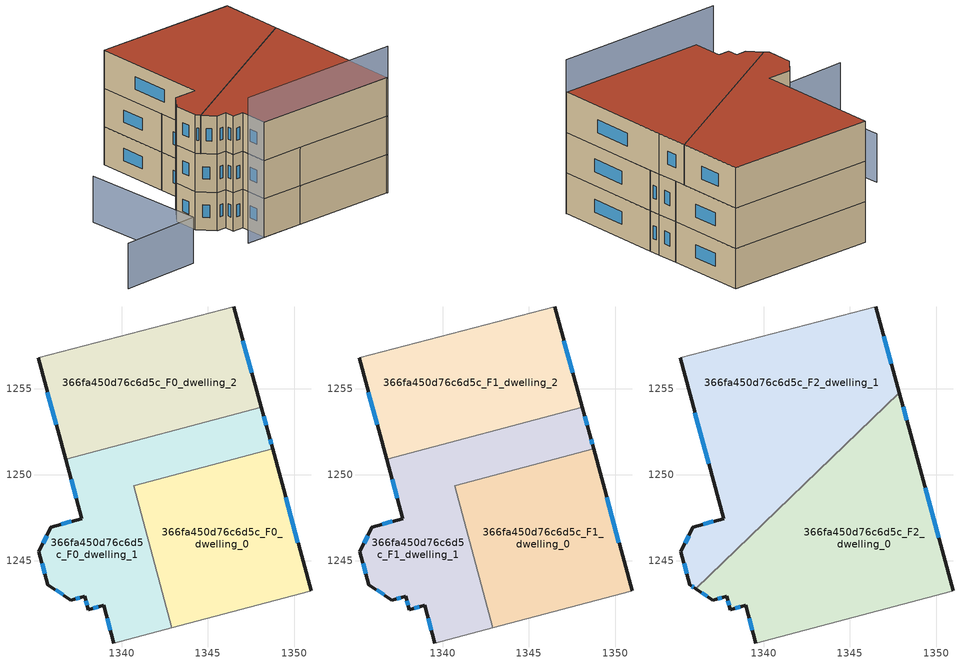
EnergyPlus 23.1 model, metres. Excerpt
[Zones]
366fa450d76c6d5c_F0_dwelling_0
 floor ground (EU_floor_Construction): 1348.76,1251.5 1350.99,1243.26 1350.91,1243.24 1342.89,1241.1 1340.7,1249.36 z0
 wall outside (EU_wall_Construction): 1350.99,1243.26 1348.76,1251.5 z0:3
 wall adiabatic (EU_wall_Construction): 1342.89,1241.1 1350.91,1243.24 1350.99,1243.26 z0:3
 wall to 366fa450d76c6d5c_F0_dwelling_1 (EU_wall_Construction): 1348.76,1251.5 1340.7,1249.36 1342.89,1241.1 z0:3
 window (EU_Window_Construction): 1350.23,1246.06 1349.52,1248.69 z1.02:1.98
366fa450d76c6d5c_F0_dwelling_1
 floor ground (EU_floor_Construction): 1348.09,1253.94 1348.53,1252.35 1348.76,1251.5 1340.7,1249.36 1342.89,1241.1 1339.53,1240.21 1338.93,1242.41 1338.04,1242.16 1337.83,1242.93 1337.03,1242.71 1335.7,1243.61 1335.18,1245.51 1335.87,1246.96 1337.67,1247.45 1336.73,1250.91 z0
 wall outside (EU_wall_Construction): 1336.73,1250.91 1337.67,1247.45 1335.87,1246.96 1335.18,1245.51 1335.7,1243.61 1337.03,1242.71 1337.83,1242.93 1338.04,1242.16 1338.93,1242.41 1339.53,1240.21 / 1348.76,1251.5 1348.53,1252.35 1348.09,1253.94 z0:3
 wall adiabatic (EU_wall_Construction): 1339.53,1240.21 1342.89,1241.1 z0:3
 wall to 366fa450d76c6d5c_F0_dwelling_2 (EU_wall_Construction): 1348.09,1253.94 1336.73,1250.91 z0:3
 window (EU_Window_Construction): 1339.13,1241.66 1339.32,1240.96 / 1338.35,1242.24 1338.63,1242.32 / 1337.9,1242.67 1337.97,1242.42 / 1337.3,1242.79 1337.56,1242.85 / 1336.15,1243.3 1336.58,1243.02 / 1335.35,1244.86 1335.52,1244.26 / 1335.63,1246.47 1335.41,1246.01 / 1337.06,1247.29 1336.48,1247.13 / 1337.05,1249.74 1337.35,1248.63 / 1348.38,1252.89 1348.24,1253.4 / 1348.68,1251.79 1348.61,1252.06 z1.02:1.98
366fa450d76c6d5c_F0_dwelling_2
 floor ground (EU_floor_Construction): 1346.48,1259.77 1348.09,1253.94 1336.73,1250.91 1335.12,1256.8 z0
 wall outside (EU_wall_Construction): 1335.12,1256.8 1336.73,1250.91 / 1348.09,1253.94 1346.48,1259.77 z0:3
 wall adiabatic (EU_wall_Construction): 1346.48,1259.77 1335.12,1256.8 z0:3
 window (EU_Window_Construction): 1335.67,1254.8 1336.18,1252.92 / 1347.54,1255.92 1347.03,1257.78 z1.02:1.98
366fa450d76c6d5c_F1_dwelling_0
 floor to 366fa450d76c6d5c_F0_dwelling_0 (EU_floor_Construction): 1348.76,1251.5 1350.99,1243.26 1350.91,1243.24 1342.89,1241.1 1340.7,1249.36 z3
 wall outside (EU_wall_Construction): 1350.99,1243.26 1348.76,1251.5 z3:6
 wall adiabatic (EU_wall_Construction): 1342.89,1241.1 1350.91,1243.24 1350.99,1243.26 z3:6
 wall to 366fa450d76c6d5c_F1_dwelling_1 (EU_wall_Construction): 1348.76,1251.5 1340.7,1249.36 1342.89,1241.1 z3:6
 window (EU_Window_Construction): 1350.23,1246.06 1349.52,1248.69 z4.02:4.98
366fa450d76c6d5c_F1_dwelling_1
 floor to 366fa450d76c6d5c_F0_dwelling_1 (EU_floor_Construction): 1348.09,1253.94 1348.53,1252.35 1348.76,1251.5 1340.7,1249.36 1342.89,1241.1 1339.53,1240.21 1338.93,1242.41 1338.04,1242.16 1337.83,1242.93 1337.03,1242.71 1335.7,1243.61 1335.18,1245.51 1335.87,1246.96 1337.67,1247.45 1336.73,1250.91 z3
 wall outside (EU_wall_Construction): 1336.73,1250.91 1337.67,1247.45 1335.87,1246.96 1335.18,1245.51 1335.7,1243.61 1337.03,1242.71 1337.83,1242.93 1338.04,1242.16 1338.93,1242.41 1339.53,1240.21 / 1348.76,1251.5 1348.53,1252.35 1348.09,1253.94 z3:6
 wall adiabatic (EU_wall_Construction): 1339.53,1240.21 1342.89,1241.1 z3:6
 wall to 366fa450d76c6d5c_F1_dwelling_2 (EU_wall_Construction): 1348.09,1253.94 1336.73,1250.91 z3:6
 window (EU_Window_Construction): 1339.13,1241.66 1339.32,1240.96 / 1338.35,1242.24 1338.63,1242.32 / 1337.9,1242.67 1337.97,1242.42 / 1337.3,1242.79 1337.56,1242.85 / 1336.15,1243.3 1336.58,1243.02 / 1335.35,1244.86 1335.52,1244.26 / 1335.63,1246.47 1335.41,1246.01 / 1337.06,1247.29 1336.48,1247.13 / 1337.05,1249.74 1337.35,1248.63 / 1348.38,1252.89 1348.24,1253.4 / 1348.68,1251.79 1348.61,1252.06 z4.02:4.98
366fa450d76c6d5c_F1_dwelling_2
 floor to 366fa450d76c6d5c_F0_dwelling_2 (EU_floor_Construction): 1346.48,1259.77 1348.09,1253.94 1336.73,1250.91 1335.12,1256.8 z3
 wall outside (EU_wall_Construction): 1335.12,1256.8 1336.73,1250.91 / 1348.09,1253.94 1346.48,1259.77 z3:6
 wall adiabatic (EU_wall_Construction): 1346.48,1259.77 1335.12,1256.8 z3:6
 window (EU_Window_Construction): 1335.67,1254.8 1336.18,1252.92 / 1347.54,1255.92 1347.03,1257.78 z4.02:4.98
366fa450d76c6d5c_F2_dwelling_0
 floor to 366fa450d76c6d5c_F1_dwelling_0 (EU_floor_Construction): 1348.76,1251.5 1350.99,1243.26 1350.91,1243.24 1342.89,1241.1 1341.01,1248.17 1342.83,1249.92 z6
 floor to 366fa450d76c6d5c_F1_dwelling_1 (EU_floor_Construction): 1348.09,1253.94 1348.53,1252.35 1348.76,1251.5 1342.83,1249.92 1346.59,1253.54 z6; 1341.01,1248.17 1342.89,1241.1 1339.53,1240.21 1338.93,1242.41 1338.04,1242.16 1337.83,1242.93 1337.03,1242.71 1336.04,1243.38 z6
 floor to 366fa450d76c6d5c_F1_dwelling_2 (EU_floor_Construction): 1347.86,1254.76 1348.09,1253.94 1346.59,1253.54 z6
 wall outside (EU_wall_Construction): 1336.04,1243.38 1337.03,1242.71 1337.83,1242.93 1338.04,1242.16 1338.93,1242.41 1339.53,1240.21 / 1350.99,1243.26 1348.53,1252.35 1347.86,1254.76 z6:9
 wall to 366fa450d76c6d5c_F2_dwelling_1 (EU_wall_Construction): 1347.86,1254.76 1336.04,1243.38 z6:9
 wall adiabatic (EU_wall_Construction): 1339.53,1240.21 1350.91,1243.24 1350.99,1243.26 z6:9
 window (EU_Window_Construction): 1338.35,1242.24 1338.63,1242.32 / 1337.9,1242.67 1337.97,1242.42 / 1337.3,1242.79 1337.56,1242.85 / 1336.38,1243.16 1336.69,1242.94 / 1348.3,1253.17 1348.09,1253.94 / 1350.15,1246.35 1349.36,1249.25 / 1339.13,1241.66 1339.32,1240.96 z7.02:7.98
 roof outside (EU_roof_Construction): 1350.91,1243.24 1350.99,1243.26 1348.53,1252.35 1347.86,1254.76 1336.04,1243.38 1337.03,1242.71 1337.83,1242.93 1338.04,1242.16 1338.93,1242.41 1339.53,1240.21 z9
366fa450d76c6d5c_F2_dwelling_1
 floor to 366fa450d76c6d5c_F1_dwelling_1 (EU_floor_Construction): 1346.59,1253.54 1342.83,1249.92 1340.7,1249.36 1341.01,1248.17 1336.04,1243.38 1335.7,1243.61 1335.18,1245.51 1335.87,1246.96 1337.67,1247.45 1336.73,1250.91 z6
 floor to 366fa450d76c6d5c_F1_dwelling_2 (EU_floor_Construction): 1346.48,1259.77 1347.86,1254.76 1346.59,1253.54 1336.73,1250.91 1335.12,1256.8 z6
 floor to 366fa450d76c6d5c_F1_dwelling_0 (EU_floor_Construction): 1342.83,1249.92 1341.01,1248.17 1340.7,1249.36 z6
 wall outside (EU_wall_Construction): 1335.12,1256.8 1337.67,1247.45 1335.87,1246.96 1335.18,1245.51 1335.7,1243.61 1336.04,1243.38 / 1347.86,1254.76 1346.48,1259.77 z6:9
 wall adiabatic (EU_wall_Construction): 1346.48,1259.77 1335.12,1256.8 z6:9
 window (EU_Window_Construction): 1337.06,1247.29 1336.48,1247.13 / 1335.99,1253.62 1336.8,1250.63 / 1347.39,1256.47 1346.95,1258.06 / 1335.81,1243.53 1335.92,1243.46 / 1335.35,1244.86 1335.52,1244.26 / 1335.63,1246.47 1335.41,1246.01 z7.02:7.98
 roof outside (EU_roof_Construction): 1337.67,1247.45 1335.87,1246.96 1335.18,1245.51 1335.7,1243.61 1336.04,1243.38 1347.86,1254.76 1346.48,1259.77 1335.12,1256.8 z9
shading: 1338.03,1239.8 1351.02,1243.34 z0:11.4; 1329.84,1248.15 1332.89,1238.38 / 1332.89,1238.38 1326.69,1236.44 z0:3.6
[Building]
EU S2 Campaign: North Axis=0; Terrain=City; Solar Distribution=FullExterior
[Site:Location]
Vienna: Latitude=48; Longitude=16.5; Time Zone=1; Elevation=183
[SizingPeriod:WeatherFileDays]
AnnualSizingPeriod: Begin Month=1; Begin Day of Month=1; End Month=12; End Day of Month=31; Day of Week for Start Day=Monday; Use Weather File Daylight Saving Period=No; Use Weather File Rain and Snow Indicators=No
[MATERIAL]
EU_InternalMass_Material: Roughness=MediumRough; Thickness=0.1; Conductivity=1; Density=1800; Specific Heat=900; Thermal Absorptance=0.9; Solar Absorptance=0.7; Visible Absorptance=0.7
[MATERIAL:NOMASS] Roughness=MediumRough; Thermal Absorptance=0.9; Solar Absorptance=0.7; Visible Absorptance=0.7
Name | Thermal Resistance
EU_wall_NoMass | 0.942466
EU_roof_NoMass | 0.551687
EU_floor_NoMass | 0.66527
[WINDOWMATERIAL:SIMPLEGLAZINGSYSTEM]
EU_Window_SimpleGlazing: UFactor=2.03367; Solar Heat Gain Coefficient=0.65; Visible Transmittance=0.65
[CONSTRUCTION]
EU_wall_Construction: EU_wall_NoMass
EU_roof_Construction: EU_roof_NoMass
EU_floor_Construction: EU_floor_NoMass
EU_Window_Construction: EU_Window_SimpleGlazing
EU_InternalMass_Construction: EU_InternalMass_Material
[ZONE] Type=1; Multiplier=1; Ceiling Height=autocalculate; Floor Area=autocalculate; Part of Total Floor Area=Yes
Name | Volume
366fa450d76c6d5c_F0_dwelling_0; 366fa450d76c6d5c_F1_dwelling_0 | 214.102
366fa450d76c6d5c_F2_dwelling_0 | 321.155
366fa450d76c6d5c_F0_dwelling_1; 366fa450d76c6d5c_F1_dwelling_1 | 214.104
366fa450d76c6d5c_F2_dwelling_1 | 321.146
366fa450d76c6d5c_F0_dwelling_2; 366fa450d76c6d5c_F1_dwelling_2 | 214.093
[INTERNALMASS] Construction=EU_InternalMass_Construction
Name | Zone or ZoneList | Surface Area
366fa450d76c6d5c_F0_dwelling_0_EU_InternalMass | 366fa450d76c6d5c_F0_dwelling_0 | 71.3666
366fa450d76c6d5c_F0_dwelling_1_EU_InternalMass | 366fa450d76c6d5c_F0_dwelling_1 | 71.3684
366fa450d76c6d5c_F0_dwelling_2_EU_InternalMass | 366fa450d76c6d5c_F0_dwelling_2 | 71.367
366fa450d76c6d5c_F1_dwelling_0_EU_InternalMass | 366fa450d76c6d5c_F1_dwelling_0 | 71.3666
366fa450d76c6d5c_F1_dwelling_1_EU_InternalMass | 366fa450d76c6d5c_F1_dwelling_1 | 71.3684
366fa450d76c6d5c_F1_dwelling_2_EU_InternalMass | 366fa450d76c6d5c_F1_dwelling_2 | 71.367
366fa450d76c6d5c_F2_dwelling_0_EU_InternalMass | 366fa450d76c6d5c_F2_dwelling_0 | 107.051
366fa450d76c6d5c_F2_dwelling_1_EU_InternalMass | 366fa450d76c6d5c_F2_dwelling_1 | 107.049
[OTHEREQUIPMENT] Fuel Type=Electricity; Design Level Calculation Method=Watts/Area; Power per Zone Floor Area=1; Fraction Latent=0; Fraction Radiant=0; Fraction Lost=0; Carbon Dioxide Generation Rate=0; EndUse Subcategory=EU_Step8_InternalGains
Name | Zone or ZoneList or Space or SpaceList | Schedule
EU_Step8_InternalGain_366fa450d76c6d5c_F0_dwelling_0_f000 | 366fa450d76c6d5c_F0_dwelling_0 | EU_Step8_GainSchedule_366fa450d76c6d5c_F0_dwelling_0_f000
EU_Step8_InternalGain_366fa450d76c6d5c_F0_dwelling_1_f000 | 366fa450d76c6d5c_F0_dwelling_1 | EU_Step8_GainSchedule_366fa450d76c6d5c_F0_dwelling_1_f000
EU_Step8_InternalGain_366fa450d76c6d5c_F0_dwelling_2_f000 | 366fa450d76c6d5c_F0_dwelling_2 | EU_Step8_GainSchedule_366fa450d76c6d5c_F0_dwelling_2_f000
EU_Step8_InternalGain_366fa450d76c6d5c_F1_dwelling_0_f000 | 366fa450d76c6d5c_F1_dwelling_0 | EU_Step8_GainSchedule_366fa450d76c6d5c_F1_dwelling_0_f000
EU_Step8_InternalGain_366fa450d76c6d5c_F1_dwelling_1_f000 | 366fa450d76c6d5c_F1_dwelling_1 | EU_Step8_GainSchedule_366fa450d76c6d5c_F1_dwelling_1_f000
EU_Step8_InternalGain_366fa450d76c6d5c_F1_dwelling_2_f000 | 366fa450d76c6d5c_F1_dwelling_2 | EU_Step8_GainSchedule_366fa450d76c6d5c_F1_dwelling_2_f000
EU_Step8_InternalGain_366fa450d76c6d5c_F2_dwelling_0_f000 | 366fa450d76c6d5c_F2_dwelling_0 | EU_Step8_GainSchedule_366fa450d76c6d5c_F2_dwelling_0_f000
EU_Step8_InternalGain_366fa450d76c6d5c_F2_dwelling_1_f000 | 366fa450d76c6d5c_F2_dwelling_1 | EU_Step8_GainSchedule_366fa450d76c6d5c_F2_dwelling_1_f000
[ZONEVENTILATION:DESIGNFLOWRATE] Schedule=EU_AlwaysOn; Design Flow Rate Calculation Method=AirChanges/Hour; Air Changes per Hour=0.530523; Ventilation Type=Natural; Fan Pressure Rise=0; Fan Total Efficiency=1; Constant Term Coefficient=1; Temperature Term Coefficient=0; Velocity Term Coefficient=0; Velocity Squared Term Coefficient=0; Minimum Indoor Temperature=-100; Maximum Indoor Temperature=100; Delta Temperature=-100; Minimum Outdoor Temperature=-100; Maximum Outdoor Temperature=100; Maximum Wind Speed=40
Name | Zone or ZoneList or Space or SpaceList
EU_ConstantAir_366fa450d76c6d5c_F0_dwelling_0 | 366fa450d76c6d5c_F0_dwelling_0
EU_ConstantAir_366fa450d76c6d5c_F0_dwelling_1 | 366fa450d76c6d5c_F0_dwelling_1
EU_ConstantAir_366fa450d76c6d5c_F0_dwelling_2 | 366fa450d76c6d5c_F0_dwelling_2
EU_ConstantAir_366fa450d76c6d5c_F1_dwelling_0 | 366fa450d76c6d5c_F1_dwelling_0
EU_ConstantAir_366fa450d76c6d5c_F1_dwelling_1 | 366fa450d76c6d5c_F1_dwelling_1
EU_ConstantAir_366fa450d76c6d5c_F1_dwelling_2 | 366fa450d76c6d5c_F1_dwelling_2
EU_ConstantAir_366fa450d76c6d5c_F2_dwelling_0 | 366fa450d76c6d5c_F2_dwelling_0
EU_ConstantAir_366fa450d76c6d5c_F2_dwelling_1 | 366fa450d76c6d5c_F2_dwelling_1
[HVACTEMPLATE:THERMOSTAT] Constant Heating Setpoint=20; Constant Cooling Setpoint=50
EU_HeatOnly_366fa450d76c6d5c_F0_dwelling_0; EU_HeatOnly_366fa450d76c6d5c_F0_dwelling_1; EU_HeatOnly_366fa450d76c6d5c_F0_dwelling_2; EU_HeatOnly_366fa450d76c6d5c_F1_dwelling_0; EU_HeatOnly_366fa450d76c6d5c_F1_dwelling_1; EU_HeatOnly_366fa450d76c6d5c_F1_dwelling_2; EU_HeatOnly_366fa450d76c6d5c_F2_dwelling_0; EU_HeatOnly_366fa450d76c6d5c_F2_dwelling_1
[HVACTEMPLATE:ZONE:IDEALLOADSAIRSYSTEM] System Availability Schedule=EU_AlwaysOn; Maximum Heating Supply Air Temperature=50; Minimum Cooling Supply Air Temperature=13; Maximum Heating Supply Air Humidity Ratio=0.0156; Minimum Cooling Supply Air Humidity Ratio=0.0077; Heating Limit=NoLimit; Cooling Limit=NoLimit; Heating Availability Schedule=EU_AlwaysOn; Cooling Availability Schedule=EU_CoolingOff; Dehumidification Control Type=ConstantSensibleHeatRatio; Cooling Sensible Heat Ratio=0.7; Dehumidification Setpoint=60; Humidification Control Type=None; Humidification Setpoint=30; Outdoor Air Method=None; Outdoor Air Flow Rate per Person=0.00944; Outdoor Air Flow Rate per Zone Floor Area=0; Outdoor Air Flow Rate per Zone=0; Demand Controlled Ventilation Type=None; Outdoor Air Economizer Type=NoEconomizer; Heat Recovery Type=None; Sensible Heat Recovery Effectiveness=0.7; Latent Heat Recovery Effectiveness=0.65
Name | Template Thermostat
366fa450d76c6d5c_F0_dwelling_0 | EU_HeatOnly_366fa450d76c6d5c_F0_dwelling_0
366fa450d76c6d5c_F0_dwelling_1 | EU_HeatOnly_366fa450d76c6d5c_F0_dwelling_1
366fa450d76c6d5c_F0_dwelling_2 | EU_HeatOnly_366fa450d76c6d5c_F0_dwelling_2
366fa450d76c6d5c_F1_dwelling_0 | EU_HeatOnly_366fa450d76c6d5c_F1_dwelling_0
366fa450d76c6d5c_F1_dwelling_1 | EU_HeatOnly_366fa450d76c6d5c_F1_dwelling_1
366fa450d76c6d5c_F1_dwelling_2 | EU_HeatOnly_366fa450d76c6d5c_F1_dwelling_2
366fa450d76c6d5c_F2_dwelling_0 | EU_HeatOnly_366fa450d76c6d5c_F2_dwelling_0
366fa450d76c6d5c_F2_dwelling_1 | EU_HeatOnly_366fa450d76c6d5c_F2_dwelling_1
[SIZING:ZONE] Zone Cooling Design Supply Air Temperature Input Method=SupplyAirTemperature; Zone Cooling Design Supply Air Temperature=13; Zone Heating Design Supply Air Temperature Input Method=SupplyAirTemperature; Zone Heating Design Supply Air Temperature=50; Zone Cooling Design Supply Air Humidity Ratio=0.008; Zone Heating Design Supply Air Humidity Ratio=0.008; Cooling Design Air Flow Method=DesignDay; Cooling Design Air Flow Rate=0; Cooling Minimum Air Flow per Zone Floor Area=0.000762; Cooling Minimum Air Flow=0; Cooling Minimum Air Flow Fraction=0.2; Heating Design Air Flow Method=DesignDay; Heating Design Air Flow Rate=0; Heating Maximum Air Flow per Zone Floor Area=0.002032; Heating Maximum Air Flow=0.141576; Heating Maximum Air Flow Fraction=0.3; Account for Dedicated Outdoor Air System=No; Dedicated Outdoor Air System Control Strategy=NeutralSupplyAir; Dedicated Outdoor Air Low Setpoint Temperature for Design=autosize; Dedicated Outdoor Air High Setpoint Temperature for Design=autosize; Zone Load Sizing Method=Sensible Load Only No Latent Load; Zone Latent Cooling Design Supply Air Humidity Ratio Input Method=HumidityRatioDifference; Zone Cooling Design Supply Air Humidity Ratio Difference=0.005; Zone Latent Heating Design Supply Air Humidity Ratio Input Method=HumidityRatioDifference; Zone Humidification Design Supply Air Humidity Ratio Difference=0.005
366fa450d76c6d5c_F0_dwelling_0; 366fa450d76c6d5c_F0_dwelling_1; 366fa450d76c6d5c_F0_dwelling_2; 366fa450d76c6d5c_F1_dwelling_0; 366fa450d76c6d5c_F1_dwelling_1; 366fa450d76c6d5c_F1_dwelling_2; 366fa450d76c6d5c_F2_dwelling_0; 366fa450d76c6d5c_F2_dwelling_1
[SCHEDULE:CONSTANT]
Name | Hourly Value
EU_AlwaysOn | 1
EU_CoolingOff | 0
[SCHEDULE:FILE] Column Number=1; Rows to Skip at Top=0; Number of Hours of Data=8760; Column Separator=Comma; Interpolate to Timestep=No; Minutes per Item=60; Adjust Schedule for Daylight Savings=Yes
Name | File
EU_Step8_GainSchedule_366fa450d76c6d5c_F0_dwelling_0_f000 | ../../schedules/366fa450d76c6d5c/366fa450d76c6d5c_F0_dwelling_0_f000_gain.csv
EU_Step8_GainSchedule_366fa450d76c6d5c_F0_dwelling_1_f000 | ../../schedules/366fa450d76c6d5c/366fa450d76c6d5c_F0_dwelling_1_f000_gain.csv
EU_Step8_GainSchedule_366fa450d76c6d5c_F0_dwelling_2_f000 | ../../schedules/366fa450d76c6d5c/366fa450d76c6d5c_F0_dwelling_2_f000_gain.csv
EU_Step8_GainSchedule_366fa450d76c6d5c_F1_dwelling_0_f000 | ../../schedules/366fa450d76c6d5c/366fa450d76c6d5c_F1_dwelling_0_f000_gain.csv
EU_Step8_GainSchedule_366fa450d76c6d5c_F1_dwelling_1_f000 | ../../schedules/366fa450d76c6d5c/366fa450d76c6d5c_F1_dwelling_1_f000_gain.csv
EU_Step8_GainSchedule_366fa450d76c6d5c_F1_dwelling_2_f000 | ../../schedules/366fa450d76c6d5c/366fa450d76c6d5c_F1_dwelling_2_f000_gain.csv
EU_Step8_GainSchedule_366fa450d76c6d5c_F2_dwelling_0_f000 | ../../schedules/366fa450d76c6d5c/366fa450d76c6d5c_F2_dwelling_0_f000_gain.csv
EU_Step8_GainSchedule_366fa450d76c6d5c_F2_dwelling_1_f000 | ../../schedules/366fa450d76c6d5c/366fa450d76c6d5c_F2_dwelling_1_f000_gain.csv
